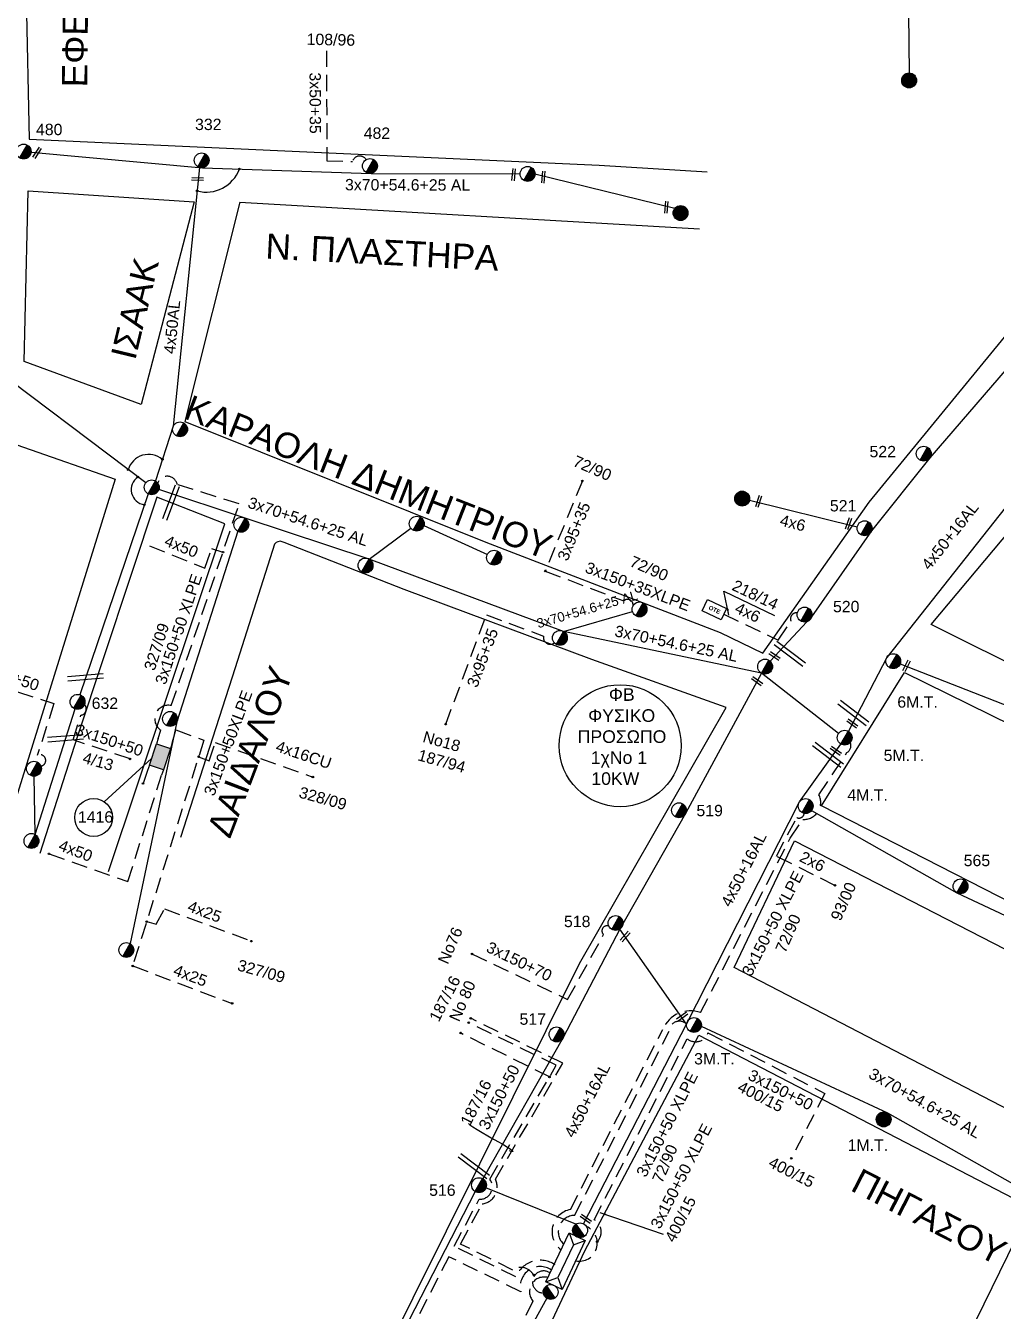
# Model space of a CAD drawing. Header units: millimetres. Extents: x 1020 to 3238, y 796 to 1818.
# Drawn here: x 1163.3 to 1317.2, y 1393.2 to 1596.9 of the extents above; entities that cross this region are included whole.
import ezdxf
from ezdxf.enums import TextEntityAlignment as Align

# ---------------------------------------------------------------- set-up
doc = ezdxf.new("R2010")
doc.units = ezdxf.units.MM
doc.linetypes.add('DASHED', pattern=[19.05, 12.7, -6.35])
for name, color, linetype, lineweight in [('2x6', 7, 'SYN_LINE', 30), ('3x150+35XLPE', 7, 'Continuous', 30), ('3x150+50', 7, 'Continuous', 30), ('3x150+50 XLPE', 7, 'SYN_LINE', 30), ('3x150+70', 7, 'Continuous', 30), ('3x150+70AL', 7, 'DASHED', 30), ('3x50+35', 7, 'Continuous', 30), ('3x70+54.6+25 AL', 7, 'SYN_LINE', 30), ('3x95+35', 7, 'Continuous', 30), ('4x120+25 AL', 7, 'SYN_LINE', 30), ('4x16CU', 7, 'Continuous', 30), ('4x25', 7, 'Continuous', 30), ('4x50', 7, 'Continuous', 30), ('4x50+16', 7, 'Continuous', 30), ('4x50+16AL', 7, 'Continuous', 30), ('4x50AL', 7, 'Continuous', 30), ('4x6', 7, 'SYN_LINE', 30), ('Υπόβαθρο ΔΕΗ', 7, 'Continuous', 30)]:
    doc.layers.add(name, color=color, linetype=linetype, lineweight=lineweight)
for name, color, linetype in [('Link Box 4 Διευθύνσεων', 7, 'Continuous'), ('Pillar OTE', 7, 'Continuous'), ('text οδών', 7, 'Continuous'), ('text_kalodion', 7, 'Continuous'), ('Άγνωστα', 7, 'Continuous'), ('Επιγραφές - Σχήματα', 7, 'Continuous'), ('Μηχανική τομή', 7, 'Continuous'), ('Στύλος Ξύλινος', 7, 'Continuous'), ('Στύλος Ξύλινος @ 1', 7, 'Continuous'), ('Στύλος ΦΜ', 7, 'Continuous'), ('Στύλος ΦΜ @ 1', 7, 'Continuous'), ('Συνδέσεις', 7, 'Continuous'), ('Τομή', 7, 'Continuous'), ('Υποσταθμός εναέριος 2 στύλων', 7, 'Continuous'), ('Υποσταθμός πόλεως', 7, 'Continuous')]:
    doc.layers.add(name, color=color, linetype=linetype)
doc.styles.add('arial', font='arial.ttf')
doc.styles.get("Standard").update_dxf_attribs({"font": 'arial.ttf'})
doc.linetypes.add('SYN_LINE', pattern='A,0.5,-0.0001,["/\\/\\/\\/",Standard,S=0.1,R=0,X=0,Y=-0.05],-0.25', length=0.7501)
doc.dimstyles.new('ISO-25', dxfattribs={"dimtxt": 2.5, "dimasz": 2.5, "dimexe": 1.25, "dimexo": 0.625, "dimtad": 1, "dimtxsty": 'Standard', "dimcen": 2.5, "dimadec": 0, "dimazin": 0, "dimtfac": 1, "dimtmove": 0, "dimatfit": 3, "dimfxl": 1, "dimarcsym": 0})

# ---------------------------------------------------------------- blocks, each defined once
blk = doc.blocks.new('ΥΠΑΡΧΩΝ ΤΣΙΜΕΝΤΕΝΙΟΣ ΣΤΥΛΟΣ')
at = {"layer": 'Στύλος ΦΜ'}
blk.add_hatch(color=7, dxfattribs=at).paths.add_polyline_path([(-1.29, -2.28, 0.574793), (2.62, 0, 0.268822), (1.3, 2.27)])
at = {"layer": 'Στύλος ΦΜ', "color": 7}
blk.add_line((-1.29, -2.28), (1.3, 2.27), dxfattribs=at)
blk.add_circle((0, 0), 2.62, dxfattribs=at)
at = {"layer": 'Στύλος ΦΜ', "flags": 4}
for tag, p in [('ΑΡΙΘΜΟΣ', (-4.68, 8.05)), ('ΤΥΠΟΣ', (-4.91, 3.03))]:
    blk.add_attdef(tag, p, '', height=4, dxfattribs=at)
blk = doc.blocks.new('ΥΠΑΡΧΩΝ ΞΥΛΙΝΟΣ ΣΤΥΛΟΣ')
at = {"layer": 'Στύλος Ξύλινος'}
h = blk.add_hatch(color=7, dxfattribs=at)
h.paths.add_polyline_path([(-2.62, 0, 0.270008), (-1.29, -2.28), (1.3, 2.27, 0.576266)])
h.paths.add_polyline_path([(-1.29, -2.28, 0.574793), (2.62, 0, 0.268822), (1.3, 2.27)])
at = {"layer": 'Στύλος Ξύλινος', "color": 7}
blk.add_line((-1.29, -2.28), (1.3, 2.27), dxfattribs=at)
blk.add_circle((0, 0), 2.62, dxfattribs=at)
at = {"layer": 'Στύλος Ξύλινος', "flags": 4}
for tag, p in [('ΑΡΙΘΜΟΣ', (-4.91, 8.6)), ('ΤΥΠΟΣ', (-4.85, 3.39))]:
    blk.add_attdef(tag, p, '', height=4, dxfattribs=at)
blk = doc.blocks.new('ΥΠΟΣΤΑΘΜΟΣ ΕΝΑΕΡΙΟΣ ΕΠΙ 2 ΣΤΥΛΩΝ')
at = {"layer": 'Υποσταθμός εναέριος 2 στύλων', "linetype": 'Continuous'}
for points in [[(-11.97, -2.11, 0.574793), (-8.45, -0.07, 0.268822), (-9.64, 1.98)], [(9.68, -2.15, 0.574793), (13.19, -0.1, 0.268822), (12.01, 1.95)]]:
    blk.add_hatch(color=256, dxfattribs=at).paths.add_polyline_path(points)
for p, q in [((-11.97, -2.11), (-9.64, 1.98)), ((9.68, -2.15), (12.01, 1.95))]:
    blk.add_line(p, q, dxfattribs=at)
for centre in [(-10.81, -0.07), (10.84, -0.1)]:
    blk.add_circle(centre, 2.36, dxfattribs=at)
at = {"layer": 'Υποσταθμός πόλεως', "linetype": 'Continuous', "ltscale": 40}
blk.add_lwpolyline([(-8.57, 2.82), (8.57, 2.82), (8.57, -2.82), (-8.57, -2.82)], close=True, dxfattribs=at)
for points in [[(-5.75, 0), (-8.57, 2.82)], [(-8.57, -2.82), (-5.75, 0)], [(-5.75, 0), (5.75, 0)], [(5.75, 0), (8.57, 2.82)], [(8.57, -2.82), (5.75, 0)]]:
    blk.add_lwpolyline(points, dxfattribs=at)
at = {"layer": 'Υποσταθμός εναέριος 2 στύλων', "ltscale": 40, "flags": 1}
for tag, p in [('ΜΕΤΑΣΧΗΜΑΤΙΣΜΟΣ', (14.09, 2.51)), ('ΙΣΧΥΣ', (14.07, -0.28)), ('ΑΡΙΘΜΟΣ', (14.19, -3))]:
    blk.add_attdef(tag, p, '', height=1.8, dxfattribs=at)
blk = doc.blocks.new('LINK BOX 4 ΑΝΑΧΩΡΗΣΕΩΝ')
at = {"layer": 'Link Box 4 Διευθύνσεων', "ltscale": 40}
blk.add_hatch(color=256, dxfattribs=at).paths.add_polyline_path([(-3.54, 0), (-3.54, -4.67), (3.54, -4.67), (3.54, 0)])
for p, q in [((-3.54, 0), (-5.33, 0)), ((5.33, 0), (3.54, 0)), ((-3.54, -4.67), (-5.33, -4.67)), ((5.33, -4.67), (3.54, -4.67))]:
    blk.add_line(p, q, dxfattribs=at)
blk.add_lwpolyline([(-3.54, -4.67), (-3.54, 0), (3.54, 0), (3.54, -4.67)], close=True, dxfattribs=at)
blk = doc.blocks.new('ΤΟΜΗ')
at = {"layer": 'Τομή', "ltscale": 40}
for p, q in [((-5.68, 0), (17.06, 0)), ((-5.68, -2.77), (17.06, -2.77))]:
    blk.add_line(p, q, dxfattribs=at)
blk = doc.blocks.new('_ΣΥΝΔΕΣΗ')
at = {"layer": 'Συνδέσεις', "linetype": 'SYN_LINE', "ltscale": 40}
blk.add_hatch(color=256, dxfattribs=at).paths.add_polyline_path([(0.5, -0.01, 1), (-0.5, -0.01, 1)])
at = {"layer": 'Συνδέσεις'}
blk.add_circle((0, -0.01), 0.5, dxfattribs=at)
blk = doc.blocks.new('ΜΗΧΑΝΙΚΗ ΤΟΜΗ')
at = {"layer": 'Μηχανική τομή', "ltscale": 40}
for p, q in [((-1.89, 0.78), (5.68, 0.78)), ((-1.89, -0.78), (5.68, -0.78))]:
    blk.add_line(p, q, dxfattribs=at)
blk = doc.blocks.new('PILLAR ΟΤΕ')
at = {"layer": 'Pillar OTE', "ltscale": 40}
blk.add_lwpolyline([(-3.31, 2.02), (3.39, 2.02), (3.39, -1.99), (-3.31, -1.99)], close=True, dxfattribs=at)
at = {"layer": 'Pillar OTE', "insert": (-1.81, 0.71), "char_height": 1.3575, "width": 109.961, "attachment_point": 1}
blk.add_mtext('{\\fArial|b1|i0|c161|p34;OTE}', dxfattribs=at)

msp = doc.modelspace()

# ---------------------------------------------------------------- hatches: boundary and pattern name
at = {"layer": 'Pillar OTE', "ltscale": 40}
h = msp.add_hatch(color=256, dxfattribs=at)
h.dxf.hatch_style = 1
h.paths.add_polyline_path([(1244.09, 1398.98), (1243.69, 1399.1), (1243.86, 1398.71)])

# ---------------------------------------------------------------- linework, layer by layer
at = {"lineweight": -3, "ltscale": 0.2}
msp.add_circle((1257.55, 1482.8), 9.67, dxfattribs=at)
at = {"layer": '2x6', "color": 1, "linetype": 'DASHED', "lineweight": -3, "ltscale": 0.2}
msp.add_lwpolyline([(1291.6, 1460.65), (1282.31, 1465.31), (1285.55, 1471.41, 0.513589), (1286.73, 1472.08, -6.99348)], format="xyb", dxfattribs=at)
at = {"layer": '3x150+35XLPE', "color": 30, "linetype": 'DASHED', "lineweight": -3, "ltscale": 0.2}
msp.add_lwpolyline([(1245.67, 1510.47), (1258.11, 1505.74, -0.747182), (1259.58, 1504.95, -1168.614084)], format="xyb", dxfattribs=at)
at = {"layer": '3x150+50', "color": 173, "linetype": 'DASHED', "lineweight": -3, "ltscale": 0.2}
for points in [[(1154.76, 1493.65), (1167.78, 1489.47), (1165.14, 1481.27, -1.185316), (1165.7, 1479.57, 18.841694)], [(1247.24, 1400.53, 0.481504), (1241, 1398.62), (1231.22, 1403.48), (1235.19, 1410.93, 0.639495), (1236.88, 1414.11), (1247.41, 1432.15), (1233.53, 1438.91)]]:
    msp.add_lwpolyline(points, format="xyb", dxfattribs=at)
at = {"layer": '3x150+50', "color": 1, "linetype": 'DASHED', "lineweight": -3, "ltscale": 0.2}
msp.add_lwpolyline([(1179.84, 1480.7), (1170.82, 1483.72), (1172.06, 1487.64, 0.61332), (1172.62, 1489.33, -7.231275)], format="xyb", dxfattribs=at)
at = {"layer": '3x150+50', "color": 5, "linetype": 'DASHED', "lineweight": -3, "ltscale": 0.2}
msp.add_lwpolyline([(1243.69, 1399.1, 0.430891), (1240.52, 1399.71), (1232.26, 1403.82), (1235.66, 1410.18, 0.513003), (1237.77, 1414.12), (1248.48, 1432.47), (1233.86, 1439.6)], format="xyb", dxfattribs=at)
at = {"layer": '3x150+50', "color": 173, "linetype": 'DASHED', "lineweight": -3, "ltscale": 0.2}
msp.add_lwpolyline([(1246.35, 1430.32), (1232.12, 1437.33)], dxfattribs=at)
at = {"layer": '3x150+50', "color": 151, "linetype": 'DASHED', "lineweight": -3, "ltscale": 0.2}
msp.add_lwpolyline([(1246.68, 1399.71, 0.694884), (1241.81, 1396.28), (1230.4, 1401.82), (1223.47, 1388.36, -0.638111), (1222.04, 1384.67), (1204.38, 1344.08), (1198.2, 1331.27)], format="xyb", dxfattribs=at)
at = {"layer": '3x150+50', "color": 6, "linetype": 'DASHED', "lineweight": -3, "ltscale": 0.2}
msp.add_lwpolyline([(1246.11, 1398.52, 0.735701), (1243.72, 1394.78), (1231.29, 1369.05, 1.148602), (1232.1, 1367.04, 3.34368)], format="xyb", dxfattribs=at)
at = {"layer": '3x150+50', "color": 5, "linetype": 'DASHED', "lineweight": -3, "ltscale": 0.2}
msp.add_arc((1245.4, 1397.82), 1.75, 53.2935, 268.7049, dxfattribs=at)
at = {"layer": '3x150+50 XLPE', "color": 1, "linetype": 'DASHED', "lineweight": -3, "ltscale": 0.2}
msp.add_lwpolyline([(1184.31, 1483.94), (1184.74, 1485.25, -0.839728), (1186.37, 1489.16), (1197.15, 1521.12), (1187.32, 1524.18, 0.76403), (1184.23, 1524.44, 146.368224)], format="xyb", dxfattribs=at)
msp.add_lwpolyline([(1186.53, 1483.2), (1187.11, 1485.32), (1191.55, 1483.68), (1180.26, 1447.9)], dxfattribs=at)
at = {"layer": '3x150+50 XLPE', "color": 30, "linetype": 'DASHED', "lineweight": -3, "ltscale": 0.2}
msp.add_lwpolyline([(1270.3, 1440.5), (1284.52, 1468.14), (1286.5, 1471.12, 0.571685), (1289.07, 1475.01), (1293.51, 1481.71, 0.37172), (1294.03, 1483.3)], format="xyb", dxfattribs=at)
at = {"layer": '3x150+50 XLPE', "color": 2, "linetype": 'DASHED', "lineweight": -3, "ltscale": 0.2}
for points in [[(1253.91, 1404.2, 0.48716), (1253.43, 1407.69), (1268.18, 1436.37, 0.534954), (1271.47, 1437.3), (1289.99, 1427.71), (1284.67, 1417.42)], [(1250.49, 1401.16, 0.89441), (1252.2, 1406.61), (1252.2, 1406.61)]]:
    msp.add_lwpolyline(points, format="xyb", dxfattribs=at)
at = {"layer": '3x150+70', "color": 1, "linetype": 'DASHED', "lineweight": -3, "ltscale": 0.2}
msp.add_lwpolyline([(1234.05, 1449.8), (1249.21, 1442.59), (1254.91, 1452.86, -0.834695), (1255.76, 1454.19, -0.508583)], format="xyb", dxfattribs=at)
at = {"layer": '3x150+70AL', "color": 30, "lineweight": -3, "ltscale": 0.2}
msp.add_lwpolyline([(1248.2, 1402.91, -0.655151), (1249.65, 1409.3), (1264.33, 1437.85, -0.405908), (1270.3, 1440.5, -0.613234)], format="xyb", dxfattribs=at)
at = {"layer": '3x150+70AL', "color": 85, "lineweight": -3, "ltscale": 0.2}
msp.add_lwpolyline([(1248.62, 1403.77, -0.680341), (1250.3, 1408.37), (1265.31, 1437.57, -0.646091), (1268.07, 1438.69)], format="xyb", dxfattribs=at)
at = {"layer": '3x50+35', "color": 1, "linetype": 'DASHED', "lineweight": -3, "ltscale": 0.2}
msp.add_lwpolyline([(1210.98, 1592.9), (1211.05, 1575.47), (1215.11, 1575.38, -0.661788), (1217.26, 1575.67, -464.026671)], format="xyb", dxfattribs=at)
at = {"layer": '3x70+54.6+25 AL', "color": 2, "linetype": 'SYN_LINE', "lineweight": -3, "ltscale": 20}
for points in [[(1303.11, 1613.1), (1303.35, 1589.4)], [(1250.53, 1406.96), (1236.25, 1412.72)]]:
    msp.add_lwpolyline(points, dxfattribs=at)
at = {"layer": '3x70+54.6+25 AL', "color": 1, "linetype": 'SYN_LINE', "lineweight": -3, "ltscale": 20}
for points in [[(1164.14, 1576.85), (1191.32, 1574.4), (1218.05, 1573.5), (1241.69, 1573.42)], [(1244.04, 1573.41), (1266.23, 1567.98)], [(1182.32, 1524.44), (1154.99, 1545.07)], [(1182.7, 1522.73), (1171.9, 1490.87)], [(1287.9, 1472.53), (1310.93, 1459.49), (1340.7, 1445.52)]]:
    msp.add_lwpolyline(points, dxfattribs=at)
at = {"layer": '3x70+54.6+25 AL', "color": 30, "linetype": 'SYN_LINE', "lineweight": -3, "ltscale": 20}
for points in [[(1292.15, 1484.71), (1279.95, 1494.31), (1248.57, 1500.92), (1217.76, 1512.38), (1198.08, 1518.84), (1184.39, 1523.38)], [(1196.91, 1516.8), (1187.27, 1486.57), (1179.84, 1451.45)]]:
    msp.add_lwpolyline(points, dxfattribs=at)
at = {"layer": '3x70+54.6+25 AL', "color": 30, "linetype": 'SYN_LINE', "lineweight": -3, "ltscale": 10}
for points in [[(1217.76, 1512.38), (1224.35, 1517.28)], [(1226.43, 1517.67), (1236.49, 1513.09)], [(1248.57, 1500.92), (1259.49, 1504.07)]]:
    msp.add_lwpolyline(points, dxfattribs=at)
at = {"layer": '3x70+54.6+25 AL', "color": 62, "linetype": 'SYN_LINE', "lineweight": -3, "ltscale": 20}
msp.add_lwpolyline([(1301.93, 1495.76), (1323.98, 1487.18), (1352.87, 1472.5), (1383.67, 1456.64)], dxfattribs=at)
at = {"layer": '3x70+54.6+25 AL', "color": 173, "linetype": 'SYN_LINE', "lineweight": -3, "ltscale": 20}
msp.add_lwpolyline([(1164.8, 1468.73), (1171.16, 1488.63)], dxfattribs=at)
at = {"layer": '3x70+54.6+25 AL', "color": 173, "linetype": 'SYN_LINE', "lineweight": -3, "ltscale": 12}
msp.add_lwpolyline([(1164.8, 1468.73), (1164.62, 1477.97)], dxfattribs=at)
at = {"layer": '3x70+54.6+25 AL', "color": 85, "linetype": 'SYN_LINE', "lineweight": -3, "ltscale": 20}
msp.add_lwpolyline([(1270.4, 1438.33), (1299.92, 1424.6), (1333.5, 1405.64)], dxfattribs=at)
at = {"layer": '3x95+35', "color": 30, "linetype": 'DASHED', "lineweight": -3, "ltscale": 0.2}
msp.add_lwpolyline([(1251.55, 1524.76), (1245.67, 1510.47)], dxfattribs=at)
msp.add_lwpolyline([(1229.89, 1486.2), (1236.34, 1503.55), (1245.4, 1500.18, 0.69918), (1247.12, 1499.1, 6.498264)], format="xyb", dxfattribs=at)
at = {"layer": '4x120+25 AL', "color": 5, "linetype": 'SYN_LINE', "lineweight": -3, "ltscale": 20}
msp.add_lwpolyline([(1245.92, 1395.23), (1241.57, 1387.36), (1231.95, 1366.97), (1220.2, 1342.53), (1205.78, 1309.59)], dxfattribs=at)
at = {"layer": '4x16CU', "color": 1, "linetype": 'DASHED', "lineweight": -3, "ltscale": 0.2}
msp.add_lwpolyline([(1190.72, 1481.06), (1192.38, 1480.39), (1193.33, 1483.3), (1208.83, 1477.83)], dxfattribs=at)
at = {"layer": '4x25', "color": 1, "linetype": 'DASHED', "lineweight": -3, "ltscale": 0.2}
for points in [[(1182.48, 1454.92), (1183.97, 1454.54), (1185.3, 1456.95), (1199.08, 1451.82)], [(1180.26, 1447.9), (1196.03, 1441.96)]]:
    msp.add_lwpolyline(points, dxfattribs=at)
at = {"layer": '4x50', "color": 6, "lineweight": -3, "ltscale": 0.2}
msp.add_lwpolyline([(1352.07, 1584.44), (1329.84, 1555.32), (1306.64, 1528.4), (1297.39, 1516.83), (1287.89, 1503.2), (1281.34, 1496.2)], dxfattribs=at)
at = {"layer": '4x50', "color": 1, "linetype": 'DASHED', "lineweight": -3, "ltscale": 0.2}
for points in [[(1182.95, 1514.48), (1191.7, 1510.95), (1192.77, 1514.03), (1194.57, 1513.47)], [(1167, 1465.66), (1179.5, 1461.28), (1184.84, 1478.14)], [(1182.62, 1478.88), (1181.9, 1476.82)]]:
    msp.add_lwpolyline(points, dxfattribs=at)
at = {"layer": '4x50+16', "color": 1, "lineweight": -3, "ltscale": 0.2}
msp.add_lwpolyline([(1279.95, 1494.31), (1267.93, 1472.05), (1257.5, 1453.74), (1248.53, 1436.57), (1235.75, 1414.18)], dxfattribs=at)
at = {"layer": '4x50+16', "color": 2, "lineweight": -3, "ltscale": 0.2}
msp.add_lwpolyline([(1234.58, 1412.13), (1222.16, 1388)], dxfattribs=at)
at = {"layer": '4x50+16AL', "color": 62, "lineweight": -3, "ltscale": 0.2}
msp.add_lwpolyline([(1390.34, 1656.72), (1381.82, 1627.32), (1374.5, 1591.41), (1357.53, 1558.66), (1337.6, 1542.18), (1318.59, 1520.49), (1299.81, 1496.76), (1293.73, 1485.09)], dxfattribs=at)
at = {"layer": '4x50+16AL', "color": 1, "lineweight": -3, "ltscale": 0.2}
for points in [[(1251.72, 1407.05), (1268.07, 1438.69), (1286, 1473.92), (1292.56, 1483.04)], [(1268.07, 1438.69), (1257.5, 1453.74)]]:
    msp.add_lwpolyline(points, dxfattribs=at)
at = {"layer": '4x50AL', "color": 1, "lineweight": -3, "ltscale": 0.2}
msp.add_lwpolyline([(1190.85, 1574.44), (1186.7, 1533.42), (1183.86, 1524.78)], dxfattribs=at)
at = {"layer": '4x6', "color": 6, "linetype": 'SYN_LINE', "lineweight": -3, "ltscale": 20}
msp.add_lwpolyline([(1295.13, 1517.41), (1278.04, 1521.68)], dxfattribs=at)
at = {"layer": '4x6', "color": 6, "linetype": 'DASHED', "lineweight": -3, "ltscale": 0.2}
msp.add_lwpolyline([(1273.98, 1503.62), (1282.58, 1499.55), (1284.63, 1502.54, -0.573665), (1285.63, 1503.85, -4.499272)], format="xyb", dxfattribs=at)
at = {"layer": 'Pillar OTE', "ltscale": 40}
msp.add_lwpolyline([(1243.86, 1398.71), (1243.69, 1399.1), (1244.09, 1398.98), (1243.86, 1398.71)], dxfattribs=at)
at = {"layer": 'Υπόβαθρο ΔΕΗ', "color": 7, "lineweight": -3}
for points in [[(1197.25, 1568.96), (1188.51, 1534.17), (1236.23, 1515.07), (1273.41, 1500.72), (1280.15, 1497.48), (1297, 1521.42), (1349.35, 1585.17), (1354.8, 1594.64), (1358.27, 1608.85), (1270, 1614.48), (1193.56, 1620.84), (1162.88, 1623.77), (1163.83, 1578.91), (1254.22, 1574.82), (1271.32, 1573.73)], [(1197.25, 1568.96), (1270.15, 1564.73)], [(1382.78, 1392.08), (1275.63, 1447.65), (1285.18, 1467.74), (1390.94, 1413.35), (1394.41, 1420.43), (1371.56, 1431.31), (1289.47, 1473.28), (1302.64, 1494.42), (1387.35, 1452.72), (1390.93, 1460.13), (1306.83, 1502), (1335.14, 1535.71), (1344.31, 1544.59), (1349.4, 1550.24), (1359.14, 1556.3), (1382.76, 1558.95), (1402.79, 1561.93), (1411.78, 1564.77), (1418.47, 1567.69)], [(1176.42, 1462.85), (1194.85, 1517.95), (1184.09, 1522.19), (1171.48, 1484.16), (1165.55, 1465.73)], [(1105.78, 1181.54), (1118.76, 1179.55), (1214.2, 1374.19), (1214.2, 1374.19), (1251.08, 1448.29), (1274.34, 1488.85), (1253.03, 1496.48), (1223.31, 1507.56), (1204.28, 1515.02), (1203.65, 1515.2), (1203.25, 1515.12), (1202.99, 1514.99), (1202.85, 1514.84), (1202.74, 1514.73), (1196.52, 1495.13), (1187.84, 1468.28)], [(1273.97, 1507.31), (1282.04, 1503.44)]]:
    msp.add_lwpolyline(points, dxfattribs=at)
for points in [[(1181.58, 1536.89), (1163.03, 1543.68), (1163.68, 1570.75), (1189.99, 1568.98)], [(1157.12, 1459.75), (1104.44, 1477.58), (1122.78, 1537.97), (1141.14, 1536.21), (1124.36, 1492.02), (1132.52, 1489.93), (1148.38, 1535.19), (1177.49, 1525.02)], [(1270, 1436.94), (1322.69, 1409.6), (1287.73, 1338.2), (1234.9, 1366.38), (1251.97, 1402.74)]]:
    msp.add_lwpolyline(points, close=True, dxfattribs=at)
at = {"layer": 'Υπόβαθρο ΔΕΗ', "lineweight": -3}
msp.add_lwpolyline([(1183.26, 1480.79), (1175.72, 1473.93)], dxfattribs=at)
msp.add_circle((1174.07, 1471.43), 3, dxfattribs=at)
for centre, radius, start, end in [((1191.94, 1576.08), 5.56, 254.6629, 340.2409), ((1182.79, 1525.58), 3.38, 49.7711, 163.6869), ((1182.46, 1523.38), 2.43, 124.7947, 261.5343)]:
    msp.add_arc(centre, radius, start, end, dxfattribs=at)
at = {"layer": 'Υπόβαθρο ΔΕΗ', "color": 7, "lineweight": -3}
msp.add_open_spline([(1233.5, 1422.91), (1233.63, 1422.55), (1240.95, 1418.62), (1240.85, 1418.32), (1239.99, 1418.6)], degree=3, dxfattribs=at)

# ---------------------------------------------------------------- block references
at = {"layer": 'Link Box 4 Διευθύνσεων', "lineweight": -3, "xscale": 0.5, "yscale": 0.5, "zscale": 0.5, "rotation": 71.50443956961236}
msp.add_blockref('LINK BOX 4 ΑΝΑΧΩΡΗΣΕΩΝ', (1183.47, 1481.41), dxfattribs=at)
at = {"layer": 'Pillar OTE', "xscale": 0.4999999999999999, "yscale": 0.4999999999999999, "zscale": 0.4999999999999999, "rotation": 334.6554752980338}
msp.add_blockref('PILLAR ΟΤΕ', (1272.45, 1504.36), dxfattribs=at)
at = {"layer": 'Μηχανική τομή', "lineweight": -3}
for p, xscale, yscale, zscale, rotation in [((1165.33, 1577.13), 0.2499999999999677, 0.2499999999999677, 0.2499999999999677, 237.087542483063), ((1191.03, 1572.56), 0.2499999999999677, 0.2499999999999677, 0.2499999999999677, 177.7386353778871), ((1240.66, 1573.76), 0.2499999999999677, 0.2499999999999677, 0.2499999999999677, 264.8167789109389), ((1245.38, 1573.38), 0.2499999999999677, 0.2499999999999677, 0.2499999999999677, 264.8167789109389), ((1264.88, 1568.61), 0.2499999999999677, 0.2499999999999677, 0.2499999999999677, 264.8167789109389), ((1279.63, 1521.96), 0.2499999999999677, 0.2499999999999677, 0.2499999999999677, 251.112034233637), ((1293.88, 1518.4), 0.2499999999999677, 0.2499999999999677, 0.2499999999999677, 251.112034233637), ((1282.42, 1496.71), 0.2499999999999677, 0.2499999999999677, 0.2499999999999677, 145.0153048089944), ((1303.13, 1495.86), 0.2499999999999677, 0.2499999999999677, 0.2499999999999677, 242.992804336307), ((1279.65, 1492.72), 0.2499999999999677, 0.2499999999999677, 0.2499999999999677, 145.0153048089944), ((1294.74, 1486.03), 0.2499999999999677, 0.2499999999999677, 0.2499999999999677, 145.0153048089944), ((1292.13, 1481.69), 0.2499999999999677, 0.2499999999999677, 0.2499999999999677, 145.0153048089944), ((1258.65, 1452.93), 0.2499999999999678, 0.2499999999999678, 0.2499999999999678, 227.9560233254898), ((1267.77, 1440.12), 0.2499999999999678, 0.2499999999999678, 0.2499999999999678, 215.1563984205482), ((1252.49, 1407.53), 0.2499999999999677, 0.2499999999999677, 0.2499999999999677, 145.0153048089944)]:
    msp.add_blockref('ΜΗΧΑΝΙΚΗ ΤΟΜΗ', p, dxfattribs=dict(at, xscale=xscale, yscale=yscale, zscale=zscale, rotation=rotation))
at = {"layer": 'Στύλος Ξύλινος @ 1', "lineweight": -3, "ltscale": 40, "xscale": 0.4499999999998181, "yscale": 0.4499999999998181, "zscale": 0.4499999999998181}
for p in [(1303.36, 1588.22), (1267.12, 1567.21), (1276.89, 1521.96)]:
    msp.add_blockref('ΥΠΑΡΧΩΝ ΞΥΛΙΝΟΣ ΣΤΥΛΟΣ', p, dxfattribs=at)
at = {"layer": 'Στύλος Ξύλινος @ 1', "lineweight": -3, "ltscale": 40}
ref = msp.add_blockref('ΥΠΑΡΧΩΝ ΞΥΛΙΝΟΣ ΣΤΥΛΟΣ', (1299.33, 1423.58), dxfattribs=dict(at, xscale=0.4499999999997534, yscale=0.4499999999997534, zscale=0.4499999999997534))
ref.add_attrib('ΤΥΠΟΣ', '1M.T.', (1293.62, 1418.6), dxfattribs={"layer": 'Στύλος Ξύλινος', "height": 1.8, "flags": 4})
at = {"layer": 'Στύλος ΦΜ @ 1', "lineweight": -3, "ltscale": 40}
ref = msp.add_blockref('ΥΠΑΡΧΩΝ ΤΣΙΜΕΝΤΕΝΙΟΣ ΣΤΥΛΟΣ', (1162.96, 1576.96), dxfattribs=dict(at, xscale=0.4499999999998181, yscale=0.4499999999998181, zscale=0.4499999999998181))
ref.add_attrib('ΤΥΠΟΣ', '480', (1164.93, 1579.55), dxfattribs={"layer": 'Στύλος ΦΜ', "height": 1.8, "flags": 4})
ref = msp.add_blockref('ΥΠΑΡΧΩΝ ΤΣΙΜΕΝΤΕΝΙΟΣ ΣΤΥΛΟΣ', (1191.19, 1575.57), dxfattribs=dict(at, xscale=0.4499999999997592, yscale=0.4499999999997592, zscale=0.4499999999997592))
ref.add_attrib('ΤΥΠΟΣ', '332', (1190.15, 1580.36), dxfattribs={"layer": 'Στύλος ΦΜ', "height": 1.8, "flags": 4})
ref = msp.add_blockref('ΥΠΑΡΧΩΝ ΤΣΙΜΕΝΤΕΝΙΟΣ ΣΤΥΛΟΣ', (1217.87, 1574.66), dxfattribs=dict(at, xscale=0.4499999999997689, yscale=0.4499999999997689, zscale=0.4499999999997689))
ref.add_attrib('ΤΥΠΟΣ', '482', (1216.89, 1578.97), dxfattribs={"layer": 'Στύλος ΦΜ', "height": 1.8, "flags": 4})
for p, xscale, yscale, zscale in [((1242.87, 1573.41), 0.4499999999997689, 0.4499999999997689, 0.4499999999997689), ((1187.77, 1532.93), 0.4499999999996954, 0.4499999999996954, 0.4499999999996954), ((1183.28, 1523.75), 0.4499999999996954, 0.4499999999996954, 0.4499999999996954), ((1197.49, 1517.82), 0.4499999999996954, 0.4499999999996954, 0.4499999999996954), ((1225.3, 1517.98), 0.4499999999996954, 0.4499999999996954, 0.4499999999996954), ((1237.56, 1512.6), 0.4499999999996954, 0.4499999999996954, 0.4499999999996954), ((1217.18, 1511.36), 0.4499999999996954, 0.4499999999996954, 0.4499999999996954), ((1260.62, 1504.4), 0.4499999999996954, 0.4499999999996954, 0.4499999999996954), ((1247.99, 1499.89), 0.4499999999996954, 0.4499999999996954, 0.4499999999996954), ((1280.53, 1495.34), 0.4499999999996954, 0.4499999999996954, 0.4499999999996954), ((1186.19, 1487.04), 0.4499999999996954, 0.4499999999996954, 0.4499999999996954), ((1164.6, 1479.15), 0.4499999999996954, 0.4499999999996954, 0.4499999999996954), ((1164.21, 1467.71), 0.4499999999996954, 0.4499999999996954, 0.4499999999996954), ((1179.26, 1450.42), 0.4499999999996954, 0.4499999999996954, 0.4499999999996954)]:
    msp.add_blockref('ΥΠΑΡΧΩΝ ΤΣΙΜΕΝΤΕΝΙΟΣ ΣΤΥΛΟΣ', p, dxfattribs=dict(at, xscale=xscale, yscale=yscale, zscale=zscale))
ref = msp.add_blockref('ΥΠΑΡΧΩΝ ΤΣΙΜΕΝΤΕΝΙΟΣ ΣΤΥΛΟΣ', (1305.68, 1529.08), dxfattribs=dict(at, xscale=0.4499999999996995, yscale=0.4499999999996995, zscale=0.4499999999996995))
ref.add_attrib('ΤΥΠΟΣ', '522', (1297.08, 1528.51), dxfattribs={"layer": 'Στύλος ΦΜ', "height": 1.8, "flags": 4})
ref = msp.add_blockref('ΥΠΑΡΧΩΝ ΤΣΙΜΕΝΤΕΝΙΟΣ ΣΤΥΛΟΣ', (1296.3, 1517.26), dxfattribs=dict(at, xscale=0.4499999999996995, yscale=0.4499999999996995, zscale=0.4499999999996995))
ref.add_attrib('ΤΥΠΟΣ', '521', (1290.8, 1519.93), dxfattribs={"layer": 'Στύλος ΦΜ', "height": 1.8, "flags": 4})
ref = msp.add_blockref('ΥΠΑΡΧΩΝ ΤΣΙΜΕΝΤΕΝΙΟΣ ΣΤΥΛΟΣ', (1286.78, 1503.58), dxfattribs=dict(at, xscale=0.449999999999702, yscale=0.449999999999702, zscale=0.449999999999702))
ref.add_attrib('ΤΥΠΟΣ', '520', (1291.29, 1503.95), dxfattribs={"layer": 'Στύλος ΦΜ', "height": 1.8, "flags": 4})
ref = msp.add_blockref('ΥΠΑΡΧΩΝ ΤΣΙΜΕΝΤΕΝΙΟΣ ΣΤΥΛΟΣ', (1300.84, 1496.2), dxfattribs=dict(at, xscale=0.4499999999997959, yscale=0.4499999999997959, zscale=0.4499999999997959))
ref.add_attrib('ΤΥΠΟΣ', '6M.T.', (1301.49, 1488.83), dxfattribs={"layer": 'Στύλος ΦΜ', "height": 1.8, "flags": 4})
ref = msp.add_blockref('ΥΠΑΡΧΩΝ ΤΣΙΜΕΝΤΕΝΙΟΣ ΣΤΥΛΟΣ', (1171.52, 1489.75), dxfattribs=dict(at, xscale=0.4499999999996954, yscale=0.4499999999996954, zscale=0.4499999999996954))
ref.add_attrib('ΤΥΠΟΣ', '632', (1173.76, 1488.63), dxfattribs={"layer": 'Στύλος ΦΜ', "height": 1.8, "flags": 4})
ref = msp.add_blockref('ΥΠΑΡΧΩΝ ΤΣΙΜΕΝΤΕΝΙΟΣ ΣΤΥΛΟΣ', (1293.14, 1484.07), dxfattribs=dict(at, xscale=0.4499999999998024, yscale=0.4499999999998024, zscale=0.4499999999998024))
ref.add_attrib('ΤΥΠΟΣ', '5M.T.', (1299.32, 1480.38), dxfattribs={"layer": 'Στύλος ΦΜ', "height": 1.8, "flags": 4})
ref = msp.add_blockref('ΥΠΑΡΧΩΝ ΤΣΙΜΕΝΤΕΝΙΟΣ ΣΤΥΛΟΣ', (1286.96, 1473.23), dxfattribs=dict(at, xscale=0.4499999999998024, yscale=0.4499999999998024, zscale=0.4499999999998024))
ref.add_attrib('ΤΥΠΟΣ', '4M.T.', (1293.57, 1474.1), dxfattribs={"layer": 'Στύλος ΦΜ', "height": 1.8, "flags": 4})
ref = msp.add_blockref('ΥΠΑΡΧΩΝ ΤΣΙΜΕΝΤΕΝΙΟΣ ΣΤΥΛΟΣ', (1266.87, 1472.57), dxfattribs=dict(at, xscale=0.4499999999996954, yscale=0.4499999999996954, zscale=0.4499999999996954))
ref.add_attrib('ΤΥΠΟΣ', '519', (1269.64, 1471.63), dxfattribs={"layer": 'Στύλος ΦΜ', "height": 1.8, "flags": 4})
ref = msp.add_blockref('ΥΠΑΡΧΩΝ ΤΣΙΜΕΝΤΕΝΙΟΣ ΣΤΥΛΟΣ', (1311.51, 1460.51), dxfattribs=dict(at, xscale=0.449999999999982, yscale=0.449999999999982, zscale=0.449999999999982))
ref.add_attrib('ΤΥΠΟΣ', '565', (1312.01, 1463.71), dxfattribs={"layer": 'Στύλος ΦΜ', "height": 1.8, "flags": 4})
ref = msp.add_blockref('ΥΠΑΡΧΩΝ ΤΣΙΜΕΝΤΕΝΙΟΣ ΣΤΥΛΟΣ', (1256.82, 1454.7), dxfattribs=dict(at, xscale=0.4499999999996954, yscale=0.4499999999996954, zscale=0.4499999999996954))
ref.add_attrib('ΤΥΠΟΣ', '518', (1248.64, 1454.05), dxfattribs={"layer": 'Στύλος ΦΜ', "height": 1.8, "flags": 4})
ref = msp.add_blockref('ΥΠΑΡΧΩΝ ΤΣΙΜΕΝΤΕΝΙΟΣ ΣΤΥΛΟΣ', (1247.46, 1437.05), dxfattribs=dict(at, xscale=0.4499999999996954, yscale=0.4499999999996954, zscale=0.4499999999996954))
ref.add_attrib('ΤΥΠΟΣ', '517', (1241.59, 1438.58), dxfattribs={"layer": 'Στύλος ΦΜ', "height": 1.8, "flags": 4})
ref = msp.add_blockref('ΥΠΑΡΧΩΝ ΤΣΙΜΕΝΤΕΝΙΟΣ ΣΤΥΛΟΣ', (1269.24, 1438.54), dxfattribs=dict(at, xscale=0.4499999999998024, yscale=0.4499999999998024, zscale=0.4499999999998024))
ref.add_attrib('ΤΥΠΟΣ', '3M.T.', (1269.27, 1432.29), dxfattribs={"layer": 'Στύλος ΦΜ', "height": 1.8, "flags": 4})
ref = msp.add_blockref('ΥΠΑΡΧΩΝ ΤΣΙΜΕΝΤΕΝΙΟΣ ΣΤΥΛΟΣ', (1235.16, 1413.16), dxfattribs=dict(at, xscale=0.4499999999996954, yscale=0.4499999999996954, zscale=0.4499999999996954))
ref.add_attrib('ΤΥΠΟΣ', '516', (1227.26, 1411.47), dxfattribs={"layer": 'Στύλος ΦΜ', "height": 1.8, "flags": 4})
at = {"layer": 'Συνδέσεις', "lineweight": -3, "xscale": 0.25, "yscale": 0.25, "zscale": 0.25}
for p in [(1197.17, 1574.21), (1190.48, 1570.73), (1184.98, 1528.17), (1179.54, 1526.54), (1181.07, 1525.38), (1251.55, 1524.76), (1182.1, 1520.98), (1194.57, 1513.48), (1245.67, 1510.48), (1229.89, 1486.21), (1190.72, 1481.06), (1179.84, 1480.7), (1208.83, 1477.83), (1181.9, 1476.82), (1167, 1465.67), (1291.6, 1460.66), (1182.48, 1454.92), (1199.08, 1451.83), (1234.05, 1449.8), (1180.26, 1447.91), (1196.03, 1441.96), (1233.53, 1438.91), (1233.86, 1439.6), (1232.27, 1437.26), (1246.35, 1430.32), (1284.67, 1417.42), (1253.91, 1404.2)]:
    msp.add_blockref('_ΣΥΝΔΕΣΗ', p, dxfattribs=at)
at = {"layer": 'Τομή', "lineweight": -3, "xscale": 0.2499999999999996, "yscale": 0.2499999999999996, "zscale": 0.2499999999999996}
for p, rotation in [((1187.14, 1522.5), 249.5125648439892), ((1283.52, 1498.52), 322.8289646727654), ((1171.35, 1493.89), 4.484739750891581), ((1293.59, 1489.14), 322.8289646727654), ((1168.18, 1484.24), 4.484739750891581), ((1289.57, 1482.52), 322.8289646727654), ((1233.43, 1417.33), 322.8289646727654)]:
    msp.add_blockref('ΤΟΜΗ', p, dxfattribs=dict(at, rotation=rotation))
at = {"layer": 'Υποσταθμός εναέριος 2 στύλων', "lineweight": -3, "xscale": 0.5000000000000637, "yscale": 0.5000000000000637, "zscale": 0.5000000000000637, "rotation": 244.4864685827613}
msp.add_blockref('ΥΠΟΣΤΑΘΜΟΣ ΕΝΑΕΡΙΟΣ ΕΠΙ 2 ΣΤΥΛΩΝ', (1248.9, 1401.11), dxfattribs=at)

# ---------------------------------------------------------------- texts
at = {"layer": 'text οδών', "lineweight": -3}
msp.add_text('ΠΗΓΑΣΟΥ', height=4, rotation=332.8304, dxfattribs=at).set_placement((1306.54, 1408.16), align=Align.MIDDLE_CENTER)
at = {"layer": 'text οδών', "lineweight": -3, "ltscale": 40, "char_height": 2, "attachment_point": 1}
for s, insert, width, rotation in [('{\\H2x;ΕΦEΣΣOY} ', (1169.04, 1587.16), 13.6816, 89.3481), ('{\\H2x;N. ΠΛAΣTHPA\\fMS Shell Dlg|b0|i0|c0|p0;\\H0.35416x;\\P} ', (1201.45, 1563.99), 85.4107, 357), ('{\\H2x;ΙΣΑΑΚ} ', (1176.76, 1544.68), 13.6816, 76.4366), ('{\\H2x;KAPAOΛH ΔHMHTPIOY} ', (1189.6, 1538.48), 99.171, 338.6429), ('{\\H2x;ΔΑΙΔΑΛΟΥ}', (1191.95, 1469.37), 99.171, 69.1054)]:
    msp.add_mtext(s, dxfattribs=dict(at, insert=insert, width=width, rotation=rotation))
at = {"layer": 'text_kalodion', "linetype": 'Continuous', "lineweight": -3, "ltscale": 0.2}
for s, height, rotation, p in [('3x50+35', 1.8, 270.2144, (1209.21, 1584.64)), ('3x70+54.6+25 AL', 1.8, 359.8113, (1223.85, 1571.68)), ('4x50AL', 1.8, 84.2277, (1186.49, 1549.15)), ('3x70+54.6+25 AL', 1.8, 341.8143, (1208.07, 1518.33)), ('3x95+35', 1.8, 67.6489, (1250.21, 1516.77)), ('4x50+16AL', 1.8, 51.6248, (1309.84, 1516.07)), ('4x6', 1.8, 345.9725, (1284.92, 1518.1)), ('4x50', 1.8, 338.0227, (1187.99, 1514.39)), ('3x150+35XLPE', 1.8, 339.148, (1260.35, 1508.04)), ('3x150+50 XLPE', 1.8, 71.3649, (1187.53, 1501.26)), ('3x70+54.6+25 AL', 1.5, 16.1225, (1252.31, 1504.42)), ('3x70+54.6+25 AL', 1.8, 348.1133, (1266.45, 1498.99)), ('3x95+35', 1.8, 69.6038, (1235.72, 1496.74)), ('3x150+50', 1.8, 341.4698, (1160.07, 1494.06)), ('3x150+50XLPE', 1.8, 69.6038, (1195.38, 1483.23)), ('3x150+50', 1.8, 341.4698, (1176.56, 1483.69)), ('4x16CU', 1.8, 341.4698, (1207.38, 1481.37)), ('4x50', 1.8, 339.3425, (1171.22, 1466.17)), ('4x50+16AL', 1.8, 63.0216, (1277.13, 1463.2)), ('2x6', 1.8, 333.3722, (1288.03, 1464.46)), ('3x150+50 XLPE', 1.8, 62.773, (1281.71, 1454.63)), ('4x25', 1.8, 339.3425, (1191.67, 1456.52)), ('3x150+70', 1.8, 334.3049, (1241.55, 1448.63)), ('4x25', 1.8, 339.3425, (1189.41, 1446.38)), ('187/16', 1.8, 62.7856, (1229.74, 1442.72)), ('3x150+50 ', 1.8, 62.7856, (1238.51, 1427.41)), ('4x50+16AL', 1.8, 62.6654, (1252.32, 1426.62)), ('3x150+50 XLPE', 1.8, 62.7856, (1264.98, 1422.8)), ('3x150+50 ', 1.8, 333, (1283.31, 1428.12)), ('3x70+54.6+25 AL', 1.8, 330.5498, (1305.86, 1426.17)), ('187/16', 1.8, 62.7856, (1234.69, 1426.25)), ('400/15', 1.8, 333, (1279.83, 1427.21)), ('3x150+50 XLPE', 1.8, 62.7856, (1267.23, 1414.59)), ('400/15', 1.8, 333, (1284.73, 1415.23)), ('400/15', 1.8, 62.7856, (1267.1, 1407.77))]:
    msp.add_text(s, height=height, rotation=rotation, dxfattribs=at).set_placement(p, align=Align.MIDDLE_CENTER)
at = {"layer": 'Άγνωστα', "color": 7, "lineweight": -3, "insert": (1171.57, 1472.41), "char_height": 1.8, "width": 4.551914400963142e-14, "attachment_point": 1}
msp.add_mtext('1416', dxfattribs=at)
at = {"layer": 'Υπόβαθρο ΔΕΗ', "lineweight": -3, "char_height": 1.8, "width": 9.1232, "attachment_point": 1, "style": 'arial'}
for s, insert, rotation in [('108/96', (1207.86, 1595.68), 358.7281), ('72/90', (1250.62, 1528.86), 336.6215), ('72/90', (1259.61, 1512.97), 336.6215), ('218/14', (1275.89, 1509.18), 334.5773), ('4x6', (1276.33, 1505.61), 334.5773), ('327/09', (1182, 1495.1), 72.0464), ('No18\\P187/94', (1226.6, 1485.15), 344.4598), ('4/13', (1172.67, 1481.84), 344.4598), ('328/09', (1206.96, 1476.36), 344.4598), ('93/00', (1290.84, 1455.61), 66.2611), ('72/90', (1282.07, 1450.55), 66.2611), ('No76', (1228.57, 1448.76), 66.2611), ('327/09', (1197.2, 1448.97), 344.4598), ('No 80', (1230.35, 1439.65), 66.2611), ('72/90', (1262.54, 1414.06), 66.2611)]:
    msp.add_mtext(s, dxfattribs=dict(at, insert=insert, rotation=rotation))
at = {"layer": 'Υπόβαθρο ΔΕΗ', "lineweight": -3, "char_height": 2, "width": 17.2548, "attachment_point": 1}
for s, insert in [('{\\W8.64836; }ΦΒ \\P{\\W4.42067; }ΦΥΣΙΚΟ \\P{\\W2.28183; }ΠΡΟΣΩΠΟ', (1249.04, 1491.91)), ('{\\W5.64925; }1χΝο 1\\P{\\W5.75643; }10KW', (1248.51, 1481.92))]:
    msp.add_mtext(s, dxfattribs=dict(at, insert=insert))

# ---------------------------------------------------------------- leaders
at = {"layer": 'Επιγραφές - Σχήματα', "ltscale": 40}
for points in [[(1274.8, 1503.49), (1273.97, 1507.31)], [(1254.3, 1408.82), (1264.36, 1405.4)]]:
    msp.add_leader(points, dimstyle='ISO-25', override={"dimasz": 1, "dimtad": 0}, dxfattribs=at)

doc.saveas('drawing.dxf')
